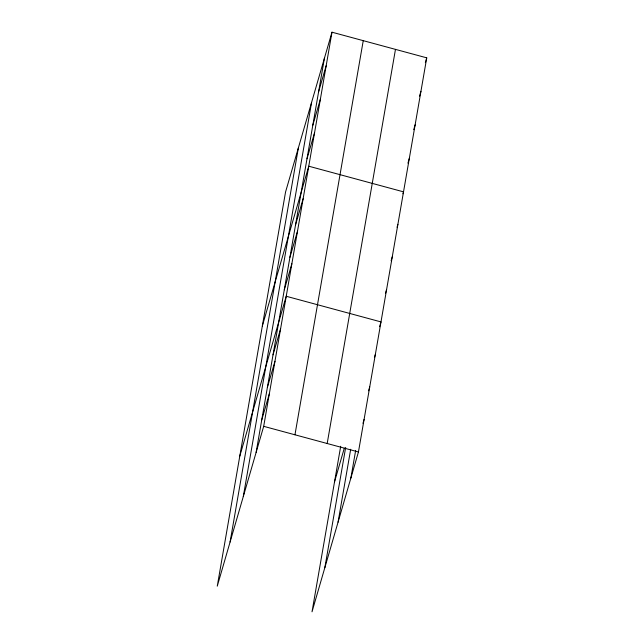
<?xml version="1.0" encoding="UTF-8"?>
<svg xmlns="http://www.w3.org/2000/svg" width="644" height="644" viewBox="0 0 644 644"><rect width="100%" height="100%" fill="white"/><g stroke="black" fill="none" stroke-linecap="round" stroke-linejoin="round"><path stroke-width="0.97" d="M230.085 542.015L298.373 147.887M243.295 496.54L311.583 102.412M256.119 452.402L324.407 58.266M331.982 32.2L285.55 192.025L217.261 586.161L263.694 426.328L331.982 32.2L426.739 57.839L358.45 451.975L312.018 611.8L340.7 446.268M294.96 434.797L363.248 40.661M327.184 443.515L395.472 49.379M324.842 567.662L345.667 447.451M338.052 522.179L350.69 449.271M350.875 478.041L355.657 450.454M318.603 91.77L326.178 65.704M312.799 125.274L320.374 99.2M306.995 158.77L314.57 132.704M262.325 326.033L308.766 166.208L403.522 191.848L402.959 193.78M295.556 224.788L303.131 198.722M289.921 257.302L297.496 231.236M284.286 289.824L291.861 263.75M239.793 456.097L286.226 296.264L380.99 321.911L379.582 326.741M273.024 354.852L280.591 328.786M267.389 387.366L274.964 361.3M261.754 419.888L269.329 393.814M425.338 62.669L426.739 57.839M419.534 96.173L420.935 91.343M413.73 129.669L415.13 124.847M407.926 163.173L409.326 158.344M397.05 227.26L397.887 224.362M391.133 260.74L392.252 256.876M385.498 293.253L386.625 289.398M334.558 481.736L344.315 448.152M374.51 357.323L375.355 354.425M368.601 390.803L369.72 386.939M362.966 423.317L364.085 419.461M263.694 426.328L358.45 451.975"/></g></svg>
